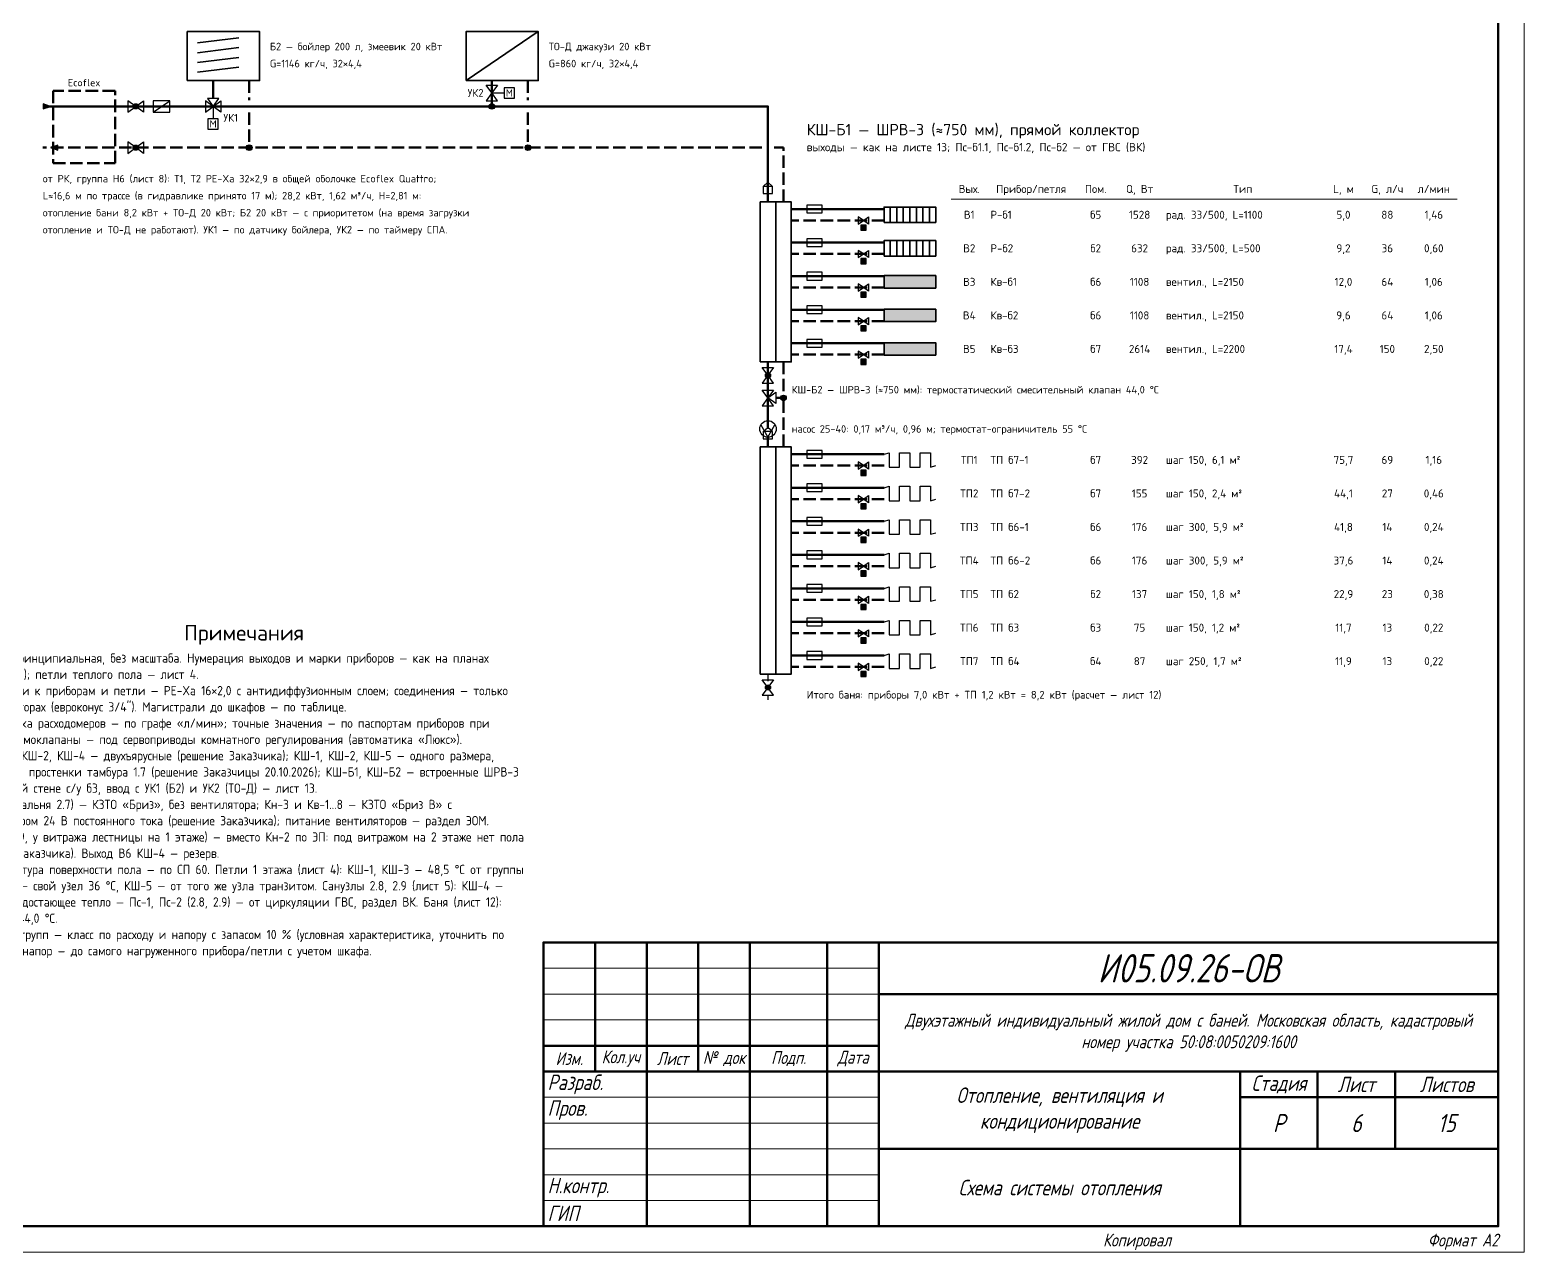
# Paper-space layout 'Лист' of a CAD drawing. Header units: millimetres. Extents: x 0 to 594, y 0 to 420.
# Drawn here: x 304.5 to 594, y 0 to 236.8 of the extents above; entities that cross this region are included whole.
import ezdxf
from ezdxf.enums import TextEntityAlignment as Align

# ---------------------------------------------------------------- set-up
doc = ezdxf.new("R2010")
doc.units = ezdxf.units.MM
doc.linetypes.add('ОВ_ШТРИХ', pattern=[330, 240, -90])
for name, color, linetype, lineweight in [('ОВ_арматура', 7, 'Continuous', 25), ('ОВ_оборуд', 7, 'Continuous', 35), ('ОВ_приборы', 7, 'Continuous', 35), ('ОВ_Т1', 1, 'Continuous', 50), ('ОВ_Т11', 6, 'Continuous', 35), ('ОВ_Т2', 5, 'Continuous', 50), ('ОВ_Т21', 4, 'Continuous', 35), ('ОВ_текст', 7, 'Continuous', 18), ('ОВ_ТП', 1, 'Continuous', 13), ('Рамка', 7, 'Continuous', 50), ('Таблицы', 7, 'Continuous', 18), ('Текст', 7, 'Continuous', 18), ('Тонкие', 8, 'Continuous', 13)]:
    doc.layers.add(name, color=color, linetype=linetype, lineweight=lineweight)
doc.styles.add('GOST', font='isocpeur.ttf', dxfattribs={"width": 0.9})
doc.styles.add('GOST_I', font='isocpeur.ttf', dxfattribs={"width": 0.8})

psp = doc.layouts.new('Лист')

# ---------------------------------------------------------------- hatches: boundary and pattern name
at = {"layer": 'ОВ_арматура'}
for points in [[(308.5, 222), (307.1, 222.49), (307.1, 221.51)], [(308.5, 214), (309.9, 213.51), (309.9, 214.49)], [(465.5, 198), (466.5, 198), (466.5, 199), (465.5, 199)], [(465.5, 191.5), (466.5, 191.5), (466.5, 192.5), (465.5, 192.5)], [(465.5, 185), (466.5, 185), (466.5, 186), (465.5, 186)], [(465.5, 178.5), (466.5, 178.5), (466.5, 179.5), (465.5, 179.5)], [(465.5, 172), (466.5, 172), (466.5, 173), (465.5, 173)], [(465.5, 150.5), (466.5, 150.5), (466.5, 151.5), (465.5, 151.5)], [(465.5, 144), (466.5, 144), (466.5, 145), (465.5, 145)], [(465.5, 137.5), (466.5, 137.5), (466.5, 138.5), (465.5, 138.5)], [(465.5, 131), (466.5, 131), (466.5, 132), (465.5, 132)], [(465.5, 124.5), (466.5, 124.5), (466.5, 125.5), (465.5, 125.5)], [(465.5, 118), (466.5, 118), (466.5, 119), (465.5, 119)], [(465.5, 111.5), (466.5, 111.5), (466.5, 112.5), (465.5, 112.5)]]:
    psp.add_hatch(color=7, dxfattribs=at).paths.add_polyline_path(points)
h = psp.add_hatch(color=7, dxfattribs=at)
edge = h.paths.add_edge_path()
edge.add_arc((325, 222), 0.5, 0, 360)
h = psp.add_hatch(color=7, dxfattribs=at)
edge = h.paths.add_edge_path()
edge.add_arc((394, 222), 0.55, 0, 360)
h = psp.add_hatch(color=7, dxfattribs=at)
edge = h.paths.add_edge_path()
edge.add_arc((325, 214), 0.5, 0, 360)
h = psp.add_hatch(color=7, dxfattribs=at)
edge = h.paths.add_edge_path()
edge.add_arc((347, 214), 0.55, 0, 360)
h = psp.add_hatch(color=7, dxfattribs=at)
edge = h.paths.add_edge_path()
edge.add_arc((401, 214), 0.55, 0, 360)
h = psp.add_hatch(color=7, dxfattribs=at)
edge = h.paths.add_edge_path()
edge.add_arc((447.5, 169.9), 0.5, 0, 360)
h = psp.add_hatch(color=7, dxfattribs=at)
edge = h.paths.add_edge_path()
edge.add_arc((450.5, 165.5), 0.55, 0, 360)
h = psp.add_hatch(color=7, dxfattribs=at)
edge = h.paths.add_edge_path()
edge.add_arc((447.5, 109.4), 0.5, 0, 360)
at = {"layer": 'ОВ_приборы'}
h = psp.add_hatch(dxfattribs=at)
h.set_pattern_fill('ANSI31', scale=0.4, angle=45)
h.paths.add_polyline_path([(470, 199.5), (480, 199.5), (480, 202.5), (470, 202.5)])
h = psp.add_hatch(dxfattribs=at)
h.set_pattern_fill('ANSI31', scale=0.4, angle=45)
h.paths.add_polyline_path([(470, 193), (480, 193), (480, 196), (470, 196)])
for points in [[(470, 186.8), (480, 186.8), (480, 189.2), (470, 189.2)], [(470, 180.3), (480, 180.3), (480, 182.7), (470, 182.7)], [(470, 173.8), (480, 173.8), (480, 176.2), (470, 176.2)]]:
    psp.add_hatch(color=1, dxfattribs=at).paths.add_polyline_path(points)

# ---------------------------------------------------------------- linework, layer by layer
at = {"layer": 'ОВ_арматура'}
for points in [[(394, 224.6), (392.9, 226.1), (395.1, 226.1)], [(325, 222), (323.5, 223.1), (323.5, 220.9)], [(325, 222), (326.5, 223.1), (326.5, 220.9)], [(328.4, 220.9), (331.6, 220.9), (331.6, 223.1), (328.4, 223.1)], [(340, 222), (338.5, 223.1), (338.5, 220.9)], [(340, 222), (341.1, 223.5), (338.9, 223.5)], [(340, 222), (341.5, 223.1), (341.5, 220.9)], [(394, 224.6), (392.9, 223.1), (395.1, 223.1)], [(396.4, 223.6), (398.4, 223.6), (398.4, 225.6), (396.4, 225.6)], [(308.5, 222), (307.1, 222.49), (307.1, 221.51)], [(339, 217.6), (341, 217.6), (341, 219.6), (339, 219.6)], [(308.5, 214), (309.9, 213.51), (309.9, 214.49)], [(325, 214), (323.5, 215.1), (323.5, 212.9)], [(325, 214), (326.5, 215.1), (326.5, 212.9)], [(446.6, 205.1), (448.4, 205.1), (448.4, 206.5), (446.6, 206.5)], [(455, 201.35), (458, 201.35), (458, 202.85), (455, 202.85)], [(466, 199.9), (465, 200.6), (465, 199.2)], [(466, 199.9), (467, 200.6), (467, 199.2)], [(465.5, 198), (466.5, 198), (466.5, 199), (465.5, 199)], [(455, 194.85), (458, 194.85), (458, 196.35), (455, 196.35)], [(466, 193.4), (465, 194.1), (465, 192.7)], [(466, 193.4), (467, 194.1), (467, 192.7)], [(465.5, 191.5), (466.5, 191.5), (466.5, 192.5), (465.5, 192.5)], [(455, 188.35), (458, 188.35), (458, 189.85), (455, 189.85)], [(466, 186.9), (465, 187.6), (465, 186.2)], [(465.5, 185), (466.5, 185), (466.5, 186), (465.5, 186)], [(466, 186.9), (467, 187.6), (467, 186.2)], [(455, 181.85), (458, 181.85), (458, 183.35), (455, 183.35)], [(466, 180.4), (465, 181.1), (465, 179.7)], [(465.5, 178.5), (466.5, 178.5), (466.5, 179.5), (465.5, 179.5)], [(466, 180.4), (467, 181.1), (467, 179.7)], [(455, 175.35), (458, 175.35), (458, 176.85), (455, 176.85)], [(466, 173.9), (465, 174.6), (465, 173.2)], [(466, 173.9), (467, 174.6), (467, 173.2)], [(447.5, 169.9), (446.4, 171.4), (448.6, 171.4)], [(465.5, 172), (466.5, 172), (466.5, 173), (465.5, 173)], [(447.5, 169.9), (446.4, 168.4), (448.6, 168.4)], [(447.5, 165.5), (446.4, 167), (448.6, 167)], [(447.5, 165.5), (446.4, 164), (448.6, 164)], [(447.5, 165.5), (449, 166.6), (449, 164.4)], [(446.6, 157.6), (448.4, 157.6), (448.4, 159), (446.6, 159)], [(455, 153.85), (458, 153.85), (458, 155.35), (455, 155.35)], [(466, 152.4), (465, 153.1), (465, 151.7)], [(465.5, 150.5), (466.5, 150.5), (466.5, 151.5), (465.5, 151.5)], [(466, 152.4), (467, 153.1), (467, 151.7)], [(455, 147.35), (458, 147.35), (458, 148.85), (455, 148.85)], [(466, 145.9), (465, 146.6), (465, 145.2)], [(465.5, 144), (466.5, 144), (466.5, 145), (465.5, 145)], [(466, 145.9), (467, 146.6), (467, 145.2)], [(455, 140.85), (458, 140.85), (458, 142.35), (455, 142.35)], [(466, 139.4), (465, 140.1), (465, 138.7)], [(466, 139.4), (467, 140.1), (467, 138.7)], [(465.5, 137.5), (466.5, 137.5), (466.5, 138.5), (465.5, 138.5)], [(455, 134.35), (458, 134.35), (458, 135.85), (455, 135.85)], [(466, 132.9), (465, 133.6), (465, 132.2)], [(466, 132.9), (467, 133.6), (467, 132.2)], [(465.5, 131), (466.5, 131), (466.5, 132), (465.5, 132)], [(455, 127.85), (458, 127.85), (458, 129.35), (455, 129.35)], [(466, 126.4), (465, 127.1), (465, 125.7)], [(465.5, 124.5), (466.5, 124.5), (466.5, 125.5), (465.5, 125.5)], [(466, 126.4), (467, 127.1), (467, 125.7)], [(455, 121.35), (458, 121.35), (458, 122.85), (455, 122.85)], [(466, 119.9), (465, 120.6), (465, 119.2)], [(465.5, 118), (466.5, 118), (466.5, 119), (465.5, 119)], [(466, 119.9), (467, 120.6), (467, 119.2)], [(455, 114.85), (458, 114.85), (458, 116.35), (455, 116.35)], [(466, 113.4), (465, 114.1), (465, 112.7)], [(466, 113.4), (467, 114.1), (467, 112.7)], [(447.5, 109.4), (446.4, 110.9), (448.6, 110.9)], [(465.5, 111.5), (466.5, 111.5), (466.5, 112.5), (465.5, 112.5)], [(447.5, 109.4), (446.4, 107.9), (448.6, 107.9)]]:
    psp.add_lwpolyline(points, close=True, dxfattribs=at)
for points in [[(328.4, 220.9), (331.6, 223.1)], [(394, 224.6), (396.4, 224.6)], [(340, 222), (340, 219.6)], [(446.6, 206.5), (447.5, 207.3)], [(448.4, 206.5), (447.5, 207.3)], [(447.5, 203.5), (447.5, 205.1)], [(447.5, 172.5), (447.5, 171.1)], [(447.5, 168.4), (447.5, 167.5)], [(446.14, 160.3), (447.5, 157.9), (448.86, 160.3)], [(446.6, 159), (447.5, 159.8)], [(448.4, 159), (447.5, 159.8)], [(447.5, 156), (447.5, 157.6)], [(447.5, 112), (447.5, 110.6)], [(447.5, 107.9), (447.5, 107)]]:
    psp.add_lwpolyline(points, dxfattribs=at)
for centre, radius in [((325, 222), 0.5), ((394, 222), 0.55), ((325, 214), 0.5), ((347, 214), 0.55), ((401, 214), 0.55), ((447.5, 169.9), 0.5), ((450.5, 165.5), 0.55), ((447.5, 159.5), 1.6), ((447.5, 109.4), 0.5)]:
    psp.add_circle(centre, radius, dxfattribs=at)
at = {"layer": 'ОВ_оборуд'}
for points in [[(335, 227), (349, 227), (349, 236.5), (335, 236.5)], [(389, 227), (403, 227), (403, 236.5), (389, 236.5)]]:
    psp.add_lwpolyline(points, close=True, dxfattribs=at)
for points in [[(337, 234.3), (345, 235.3)], [(389, 227), (403, 236.5)], [(337, 232.4), (345, 233.4)], [(337, 230.5), (345, 231.5)], [(337, 228.6), (345, 229.6)]]:
    psp.add_lwpolyline(points, dxfattribs=at)
at = {"layer": 'ОВ_приборы'}
for points in [[(470, 199.5), (480, 199.5), (480, 202.5), (470, 202.5)], [(470, 193), (480, 193), (480, 196), (470, 196)], [(470, 186.8), (480, 186.8), (480, 189.2), (470, 189.2)], [(470, 180.3), (480, 180.3), (480, 182.7), (470, 182.7)], [(470, 173.8), (480, 173.8), (480, 176.2), (470, 176.2)]]:
    psp.add_lwpolyline(points, close=True, dxfattribs=at)
at = {"layer": 'ОВ_Т1', "lineweight": 50}
for points in [[(340, 223.5), (340, 227)], [(394, 222), (394, 227)], [(307, 222), (447.5, 222), (447.5, 203.5)], [(452, 202.1), (470, 202.1)], [(452, 195.6), (470, 195.6)], [(452, 189.1), (470, 189.1)], [(452, 182.6), (470, 182.6)], [(452, 176.1), (470, 176.1)], [(447.5, 172.5), (447.5, 159.5)]]:
    psp.add_lwpolyline(points, dxfattribs=at)
at = {"layer": 'ОВ_Т1', "linetype": 'ОВ_ШТРИХ', "ltscale": 0.01}
psp.add_lwpolyline([(309, 211), (321, 211), (321, 225), (309, 225)], close=True, dxfattribs=at)
at = {"layer": 'ОВ_Т1', "lineweight": 35}
psp.add_lwpolyline([(446, 172.5), (449, 172.5), (449, 203.5), (446, 203.5)], close=True, dxfattribs=at)
at = {"layer": 'ОВ_Т11', "lineweight": 50}
for points in [[(447.5, 157.9), (447.5, 156)], [(452, 154.6), (470, 154.6)], [(452, 148.1), (470, 148.1)], [(452, 141.6), (470, 141.6)], [(452, 135.1), (470, 135.1)], [(452, 128.6), (470, 128.6)], [(452, 122.1), (470, 122.1)], [(452, 115.6), (470, 115.6)]]:
    psp.add_lwpolyline(points, dxfattribs=at)
at = {"layer": 'ОВ_Т11', "lineweight": 35}
psp.add_lwpolyline([(446, 112), (449, 112), (449, 156), (446, 156)], close=True, dxfattribs=at)
at = {"layer": 'ОВ_Т2', "linetype": 'ОВ_ШТРИХ', "lineweight": 50, "ltscale": 0.01}
for points in [[(347, 227), (347, 223.2)], [(401, 227), (401, 223.2)], [(347, 220.8), (347, 214)], [(401, 220.8), (401, 214)], [(446.3, 214), (307, 214)], [(450.5, 203.5), (450.5, 214), (448.7, 214)], [(470, 199.9), (452, 199.9)], [(470, 193.4), (452, 193.4)], [(470, 186.9), (452, 186.9)], [(470, 180.4), (452, 180.4)], [(470, 173.9), (452, 173.9)], [(450.5, 172.5), (450.5, 165.5)]]:
    psp.add_lwpolyline(points, dxfattribs=at)
at = {"layer": 'ОВ_Т2', "lineweight": 35}
psp.add_lwpolyline([(449, 172.5), (452, 172.5), (452, 203.5), (449, 203.5)], close=True, dxfattribs=at)
at = {"layer": 'ОВ_Т21', "linetype": 'ОВ_ШТРИХ', "lineweight": 50, "ltscale": 0.01}
for points in [[(449, 165.5), (450.5, 165.5)], [(450.5, 156), (450.5, 165.5)], [(470, 152.4), (452, 152.4)], [(470, 145.9), (452, 145.9)], [(470, 139.4), (452, 139.4)], [(470, 132.9), (452, 132.9)], [(470, 126.4), (452, 126.4)], [(470, 119.9), (452, 119.9)], [(470, 113.4), (452, 113.4)]]:
    psp.add_lwpolyline(points, dxfattribs=at)
at = {"layer": 'ОВ_Т21', "lineweight": 35}
psp.add_lwpolyline([(449, 112), (452, 112), (452, 156), (449, 156)], close=True, dxfattribs=at)
at = {"layer": 'ОВ_текст'}
psp.add_lwpolyline([(483, 204), (581, 204)], dxfattribs=at)
at = {"layer": 'ОВ_ТП', "lineweight": 25}
for points in [[(470, 154.6), (471, 154.9), (471, 152.1), (473, 152.1), (473, 154.9), (475, 154.9), (475, 152.1), (477, 152.1), (477, 154.9), (479, 154.9), (479, 152.1), (480, 152.4)], [(470, 148.1), (471, 148.4), (471, 145.6), (473, 145.6), (473, 148.4), (475, 148.4), (475, 145.6), (477, 145.6), (477, 148.4), (479, 148.4), (479, 145.6), (480, 145.9)], [(470, 141.6), (471, 141.9), (471, 139.1), (473, 139.1), (473, 141.9), (475, 141.9), (475, 139.1), (477, 139.1), (477, 141.9), (479, 141.9), (479, 139.1), (480, 139.4)], [(470, 135.1), (471, 135.4), (471, 132.6), (473, 132.6), (473, 135.4), (475, 135.4), (475, 132.6), (477, 132.6), (477, 135.4), (479, 135.4), (479, 132.6), (480, 132.9)], [(470, 128.6), (471, 128.9), (471, 126.1), (473, 126.1), (473, 128.9), (475, 128.9), (475, 126.1), (477, 126.1), (477, 128.9), (479, 128.9), (479, 126.1), (480, 126.4)], [(470, 122.1), (471, 122.4), (471, 119.6), (473, 119.6), (473, 122.4), (475, 122.4), (475, 119.6), (477, 119.6), (477, 122.4), (479, 122.4), (479, 119.6), (480, 119.9)], [(470, 115.6), (471, 115.9), (471, 113.1), (473, 113.1), (473, 115.9), (475, 115.9), (475, 113.1), (477, 113.1), (477, 115.9), (479, 115.9), (479, 113.1), (480, 113.4)]]:
    psp.add_lwpolyline(points, dxfattribs=at)
at = {"layer": 'Рамка', "lineweight": 50}
for points in [[(20, 5), (589, 5), (589, 415), (20, 415)], [(404, 5), (589, 5), (589, 60), (404, 60)]]:
    psp.add_lwpolyline(points, close=True, dxfattribs=at)
at = {"layer": 'Таблицы', "lineweight": 50}
for p, q in [((414, 35), (414, 60)), ((424, 5), (424, 60)), ((434, 35), (434, 60)), ((444, 5), (444, 60)), ((459, 5), (459, 60)), ((469, 5), (469, 60)), ((469, 50), (589, 50)), ((404, 40), (469, 40)), ((404, 35), (589, 35)), ((539, 5), (539, 35)), ((554, 20), (554, 35)), ((569, 20), (569, 35)), ((539, 30), (589, 30)), ((469, 20), (589, 20))]:
    psp.add_line(p, q, dxfattribs=at)
at = {"layer": 'Таблицы', "lineweight": 18}
for p, q in [((404, 55), (469, 55)), ((404, 50), (469, 50)), ((404, 45), (469, 45)), ((404, 30), (469, 30)), ((404, 25), (469, 25)), ((404, 20), (469, 20)), ((404, 15), (469, 15)), ((404, 10), (469, 10))]:
    psp.add_line(p, q, dxfattribs=at)
at = {"layer": 'Тонкие'}
psp.add_lwpolyline([(0, 0), (594, 0), (594, 420), (0, 420)], close=True, dxfattribs=at)

# ---------------------------------------------------------------- texts
at = {"layer": 'ОВ_арматура', "style": 'GOST'}
for p in [(397.4, 224.6), (340, 218.6)]:
    psp.add_text('М', height=1.4, dxfattribs=at).set_placement(p, align=Align.MIDDLE_CENTER)
at = {"layer": 'ОВ_текст', "style": 'GOST'}
for s, height, p in [('Б2 — бойлер 200 л, змеевик 20 кВт', 1.45, (351, 233.6)), ('ТО-Д джакузи 20 кВт', 1.45, (405, 233.6)), ('G=1146 кг/ч, 32×4,4', 1.45, (351, 230.3)), ('G=860 кг/ч, 32×4,4', 1.45, (405, 230.3)), ('УК1', 1.5, (342, 219.8)), ('КШ-Б1 — ШРВ-3 (≈750 мм), прямой коллектор', 2.2, (455, 217.5)), ('выходы — как на листе 13; Пс-б1.1, Пс-б1.2, Пс-б2 — от ГВС (ВК)', 1.6, (455, 214.1)), ('от РК, группа Н6 (лист 8): Т1, Т2 PE-Xa 32×2,9 в общей оболочке Ecoflex Quattro;', 1.45, (307, 208)), ('L≈16,6 м по трассе (в гидравлике принято 17 м); 28,2 кВт, 1,62 м³/ч, H=2,81 м:', 1.45, (307, 204.7)), ('отопление бани 8,2 кВт + ТО-Д 20 кВт; Б2 20 кВт — с приоритетом (на время загрузки', 1.45, (307, 201.4)), ('Р-б1', 1.55, (490.6, 201)), ('рад. 33/500, L=1100', 1.55, (524.6, 201)), ('отопление и ТО-Д не работают). УК1 — по датчику бойлера, УК2 — по таймеру СПА.', 1.45, (307, 198.1)), ('Р-б2', 1.55, (490.6, 194.5)), ('рад. 33/500, L=500', 1.55, (524.6, 194.5)), ('Кв-б1', 1.55, (490.6, 188)), ('вентил., L=2150', 1.55, (524.6, 188)), ('Кв-б2', 1.55, (490.6, 181.5)), ('вентил., L=2150', 1.55, (524.6, 181.5)), ('Кв-б3', 1.55, (490.6, 175)), ('вентил., L=2200', 1.55, (524.6, 175)), ('КШ-Б2 — ШРВ-3 (≈750 мм): термостатический смесительный клапан 44,0 °С', 1.45, (452.1, 167.1)), ('насос 25-40: 0,17 м³/ч, 0,96 м; термостат-ограничитель 55 °С', 1.45, (452.1, 159.5)), ('ТП б7-1', 1.55, (490.6, 153.5)), ('шаг 150, 6,1 м²', 1.55, (524.6, 153.5)), ('ТП б7-2', 1.55, (490.6, 147)), ('шаг 150, 2,4 м²', 1.55, (524.6, 147)), ('ТП б6-1', 1.55, (490.6, 140.5)), ('шаг 300, 5,9 м²', 1.55, (524.6, 140.5)), ('ТП б6-2', 1.55, (490.6, 134)), ('шаг 300, 5,9 м²', 1.55, (524.6, 134)), ('ТП б2', 1.55, (490.6, 127.5)), ('шаг 150, 1,8 м²', 1.55, (524.6, 127.5)), ('ТП б3', 1.55, (490.6, 121)), ('шаг 150, 1,2 м²', 1.55, (524.6, 121)), ('ТП б4', 1.55, (490.6, 114.5)), ('шаг 250, 1,7 м²', 1.55, (524.6, 114.5)), ('Итого баня: приборы 7,0 кВт + ТП 1,2 кВт = 8,2 кВт (расчет — лист 12)', 1.5, (455, 108))]:
    psp.add_text(s, height=height, dxfattribs=at).set_placement(p, align=Align.MIDDLE_LEFT)
for s, height, p in [('Ecoflex', 1.4, (315, 226.6)), ('Вых.', 1.55, (486.5, 206)), ('Прибор/петля', 1.55, (498.5, 206)), ('Пом.', 1.55, (511, 206)), ('Q, Вт', 1.55, (519.5, 206)), ('Тип', 1.55, (539.5, 206)), ('L, м', 1.55, (559, 206)), ('G, л/ч', 1.55, (567.5, 206)), ('л/мин', 1.55, (576.5, 206)), ('В1', 1.55, (486.5, 201)), ('б5', 1.55, (511, 201)), ('1528', 1.55, (519.5, 201)), ('5,0', 1.55, (559, 201)), ('88', 1.55, (567.5, 201)), ('1,46', 1.55, (576.5, 201)), ('В2', 1.55, (486.5, 194.5)), ('б2', 1.55, (511, 194.5)), ('632', 1.55, (519.5, 194.5)), ('9,2', 1.55, (559, 194.5)), ('36', 1.55, (567.5, 194.5)), ('0,60', 1.55, (576.5, 194.5)), ('В3', 1.55, (486.5, 188)), ('б6', 1.55, (511, 188)), ('1108', 1.55, (519.5, 188)), ('12,0', 1.55, (559, 188)), ('64', 1.55, (567.5, 188)), ('1,06', 1.55, (576.5, 188)), ('В4', 1.55, (486.5, 181.5)), ('б6', 1.55, (511, 181.5)), ('1108', 1.55, (519.5, 181.5)), ('9,6', 1.55, (559, 181.5)), ('64', 1.55, (567.5, 181.5)), ('1,06', 1.55, (576.5, 181.5)), ('В5', 1.55, (486.5, 175)), ('б7', 1.55, (511, 175)), ('2614', 1.55, (519.5, 175)), ('17,4', 1.55, (559, 175)), ('150', 1.55, (567.5, 175)), ('2,50', 1.55, (576.5, 175)), ('ТП1', 1.55, (486.5, 153.5)), ('б7', 1.55, (511, 153.5)), ('392', 1.55, (519.5, 153.5)), ('75,7', 1.55, (559, 153.5)), ('69', 1.55, (567.5, 153.5)), ('1,16', 1.55, (576.5, 153.5)), ('ТП2', 1.55, (486.5, 147)), ('б7', 1.55, (511, 147)), ('155', 1.55, (519.5, 147)), ('44,1', 1.55, (559, 147)), ('27', 1.55, (567.5, 147)), ('0,46', 1.55, (576.5, 147)), ('ТП3', 1.55, (486.5, 140.5)), ('б6', 1.55, (511, 140.5)), ('176', 1.55, (519.5, 140.5)), ('41,8', 1.55, (559, 140.5)), ('14', 1.55, (567.5, 140.5)), ('0,24', 1.55, (576.5, 140.5)), ('ТП4', 1.55, (486.5, 134)), ('б6', 1.55, (511, 134)), ('176', 1.55, (519.5, 134)), ('37,6', 1.55, (559, 134)), ('14', 1.55, (567.5, 134)), ('0,24', 1.55, (576.5, 134)), ('ТП5', 1.55, (486.5, 127.5)), ('б2', 1.55, (511, 127.5)), ('137', 1.55, (519.5, 127.5)), ('22,9', 1.55, (559, 127.5)), ('23', 1.55, (567.5, 127.5)), ('0,38', 1.55, (576.5, 127.5)), ('ТП6', 1.55, (486.5, 121)), ('б3', 1.55, (511, 121)), ('75', 1.55, (519.5, 121)), ('11,7', 1.55, (559, 121)), ('13', 1.55, (567.5, 121)), ('0,22', 1.55, (576.5, 121)), ('ТП7', 1.55, (486.5, 114.5)), ('б4', 1.55, (511, 114.5)), ('87', 1.55, (519.5, 114.5)), ('11,9', 1.55, (559, 114.5)), ('13', 1.55, (567.5, 114.5)), ('0,22', 1.55, (576.5, 114.5))]:
    psp.add_text(s, height=height, dxfattribs=at).set_placement(p, align=Align.MIDDLE_CENTER)
psp.add_text('УК2', height=1.5, dxfattribs=at).set_placement((392.4, 224.6), align=Align.MIDDLE_RIGHT)
at = {"layer": 'Текст', "style": 'GOST'}
psp.add_text('Примечания', height=3, dxfattribs=at).set_placement((346, 120), align=Align.MIDDLE_CENTER)
at = {"layer": 'Текст', "insert": (292, 116), "char_height": 1.8, "width": 108, "attachment_point": 1, "line_spacing_factor": 1.05, "style": 'GOST'}
psp.add_mtext('1. Схема принципиальная, без масштаба. Нумерация выходов и марки приборов — как на планах (листы 3–5); петли теплого пола — лист 4.\\P2. Подводки к приборам и петли — PE-Xa 16×2,0 с антидиффузионным слоем; соединения — только на коллекторах (евроконус 3/4"). Магистрали до шкафов — по таблице.\\P3. Настройка расходомеров — по графе «л/мин»; точные значения — по паспортам приборов при заказе. Термоклапаны — под сервоприводы комнатного регулирования (автоматика «Люкс»).\\P4. Шкафы КШ-2, КШ-4 — двухъярусные (решение Заказчика); КШ-1, КШ-2, КШ-5 — одного размера, встроены в простенки тамбура 1.7 (решение Заказчицы 20.10.2026); КШ-Б1, КШ-Б2 — встроенные ШРВ-3 в восточной стене с/у б3, ввод с УК1 (Б2) и УК2 (ТО-Д) — лист 13.\\P5. Кн-1 (спальня 2.7) — КЗТО «Бриз», без вентилятора; Кн-3 и Кв-1...8 — КЗТО «Бриз В» с вентилятором 24 В постоянного тока (решение Заказчика); питание вентиляторов — раздел ЭОМ.\\P6. Кв-8 (1.9, у витража лестницы на 1 этаже) — вместо Кн-2 по ЭП: под витражом на 2 этаже нет пола (решение Заказчика). Выход В6 КШ-4 — резерв.\\P7. Температура поверхности пола — по СП 60. Петли 1 этажа (лист 4): КШ-1, КШ-3 — 48,5 °С от группы Н4, КШ-2 — свой узел 36 °С, КШ-5 — от того же узла транзитом. Санузлы 2.8, 2.9 (лист 5): КШ-4 — 42,0 °С, недостающее тепло — Пс-1, Пс-2 (2.8, 2.9) — от циркуляции ГВС, раздел ВК. Баня (лист 12): КШ-Б2 — 44,0 °С.\\P8. Насосы групп — класс по расходу и напору с запасом 10 % (условная характеристика, уточнить по каталогу); напор — до самого нагруженного прибора/петли с учетом шкафа.', dxfattribs=at)
at = {"layer": 'Текст', "style": 'GOST_I'}
for s, insert, char_height, attachment_point in [('{\\W0.8;\\Q15;И05.09.26-ОВ}', (529, 55), 5.5, 5), ('{\\W0.8;\\Q15;Изм.}', (409, 37.5), 2.5, 5), ('{\\W0.8;\\Q15;Кол.уч}', (419, 37.5), 2.5, 5), ('{\\W0.8;\\Q15;Лист}', (429, 37.5), 2.5, 5), ('{\\W0.8;\\Q15;№ док}', (439, 37.5), 2.5, 5), ('{\\W0.8;\\Q15;Подп.}', (451.5, 37.5), 2.5, 5), ('{\\W0.8;\\Q15;Дата}', (464, 37.5), 2.5, 5), ('{\\W0.8;\\Q15;Разраб.}', (404.8, 32.5), 3, 4), ('{\\W0.8;\\Q15;}', (424.8, 32.5), 3, 4), ('{\\W0.8;\\Q15;}', (459.6, 32.5), 3, 4), ('{\\W0.8;\\Q15;Стадия}', (546.5, 32.5), 3, 5), ('{\\W0.8;\\Q15;Лист}', (561.5, 32.5), 3, 5), ('{\\W0.8;\\Q15;Листов}', (579, 32.5), 3, 5), ('{\\W0.8;\\Q15;Пров.}', (404.8, 27.5), 3, 4), ('{\\W0.8;\\Q15;}', (424.8, 27.5), 3, 4), ('{\\W0.8;\\Q15;}', (459.6, 27.5), 3, 4), ('{\\W0.8;\\Q15;Р}', (546.5, 25), 3.5, 5), ('{\\W0.8;\\Q15;6}', (561.5, 25), 3.5, 5), ('{\\W0.8;\\Q15;15}', (579, 25), 3.5, 5), ('{\\W0.8;\\Q15;Н.контр.}', (404.8, 12.5), 3, 4), ('{\\W0.8;\\Q15;}', (424.8, 12.5), 3, 4), ('{\\W0.8;\\Q15;}', (459.6, 12.5), 3, 4), ('{\\W0.8;\\Q15;ГИП}', (404.8, 7.5), 3, 4), ('{\\W0.8;\\Q15;}', (424.8, 7.5), 3, 4), ('{\\W0.8;\\Q15;}', (459.6, 7.5), 3, 4), ('{\\W0.8;\\Q15;Копировал}', (519, 2), 2.5, 5), ('{\\W0.8;\\Q15;Формат А2}', (589, 2), 2.5, 6)]:
    psp.add_mtext(s, dxfattribs=dict(at, insert=insert, char_height=char_height, attachment_point=attachment_point))
at = {"layer": 'Текст', "attachment_point": 5, "style": 'GOST_I'}
for s, insert, char_height, width in [('{\\W0.8;\\Q15;Двухэтажный индивидуальный жилой дом с баней. Московская область, кадастровый номер участка 50:08:0050209:1600}', (529, 42.5), 2.5, 116), ('{\\W0.8;\\Q15;Отопление, вентиляция и кондиционирование}', (504, 27.5), 3, 66), ('{\\W0.8;\\Q15;Схема системы отопления}', (504, 12.5), 3, 66)]:
    psp.add_mtext(s, dxfattribs=dict(at, insert=insert, char_height=char_height, width=width))

doc.saveas('drawing.dxf')
